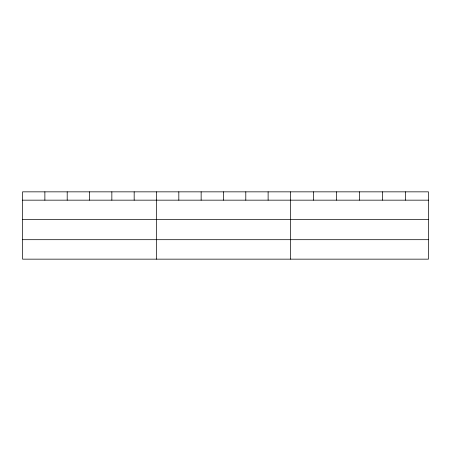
<?xml version="1.0" encoding="UTF-8"?>
<svg xmlns="http://www.w3.org/2000/svg" width="451" height="451" viewBox="0 0 451 451"><rect width="100%" height="100%" fill="white"/><g stroke="black" fill="none" stroke-linecap="round" stroke-linejoin="round"><path stroke-width="0.68" d="M428.45 219.631L428.45 191.844L22.55 191.844L22.55 259.156L428.45 259.156L428.45 219.631L22.55 219.631M22.55 200.165L428.45 200.165M22.55 239.69L428.45 239.69M405.449 191.844L405.449 200.165M382.448 191.844L382.448 200.165M359.447 191.844L359.447 200.165M336.446 191.844L336.446 200.165M313.445 191.844L313.445 200.165M290.444 191.844L290.444 259.156M268.12 191.844L268.12 200.165M245.795 191.844L245.795 200.165M223.47 191.844L223.47 200.165M201.146 191.844L201.146 200.165M178.821 191.844L178.821 200.165M156.497 191.844L156.497 259.156M134.172 191.844L134.172 200.165M111.848 191.844L111.848 200.165M89.523 191.844L89.523 200.165M67.199 191.844L67.199 200.165M44.874 191.844L44.874 200.165"/></g></svg>
